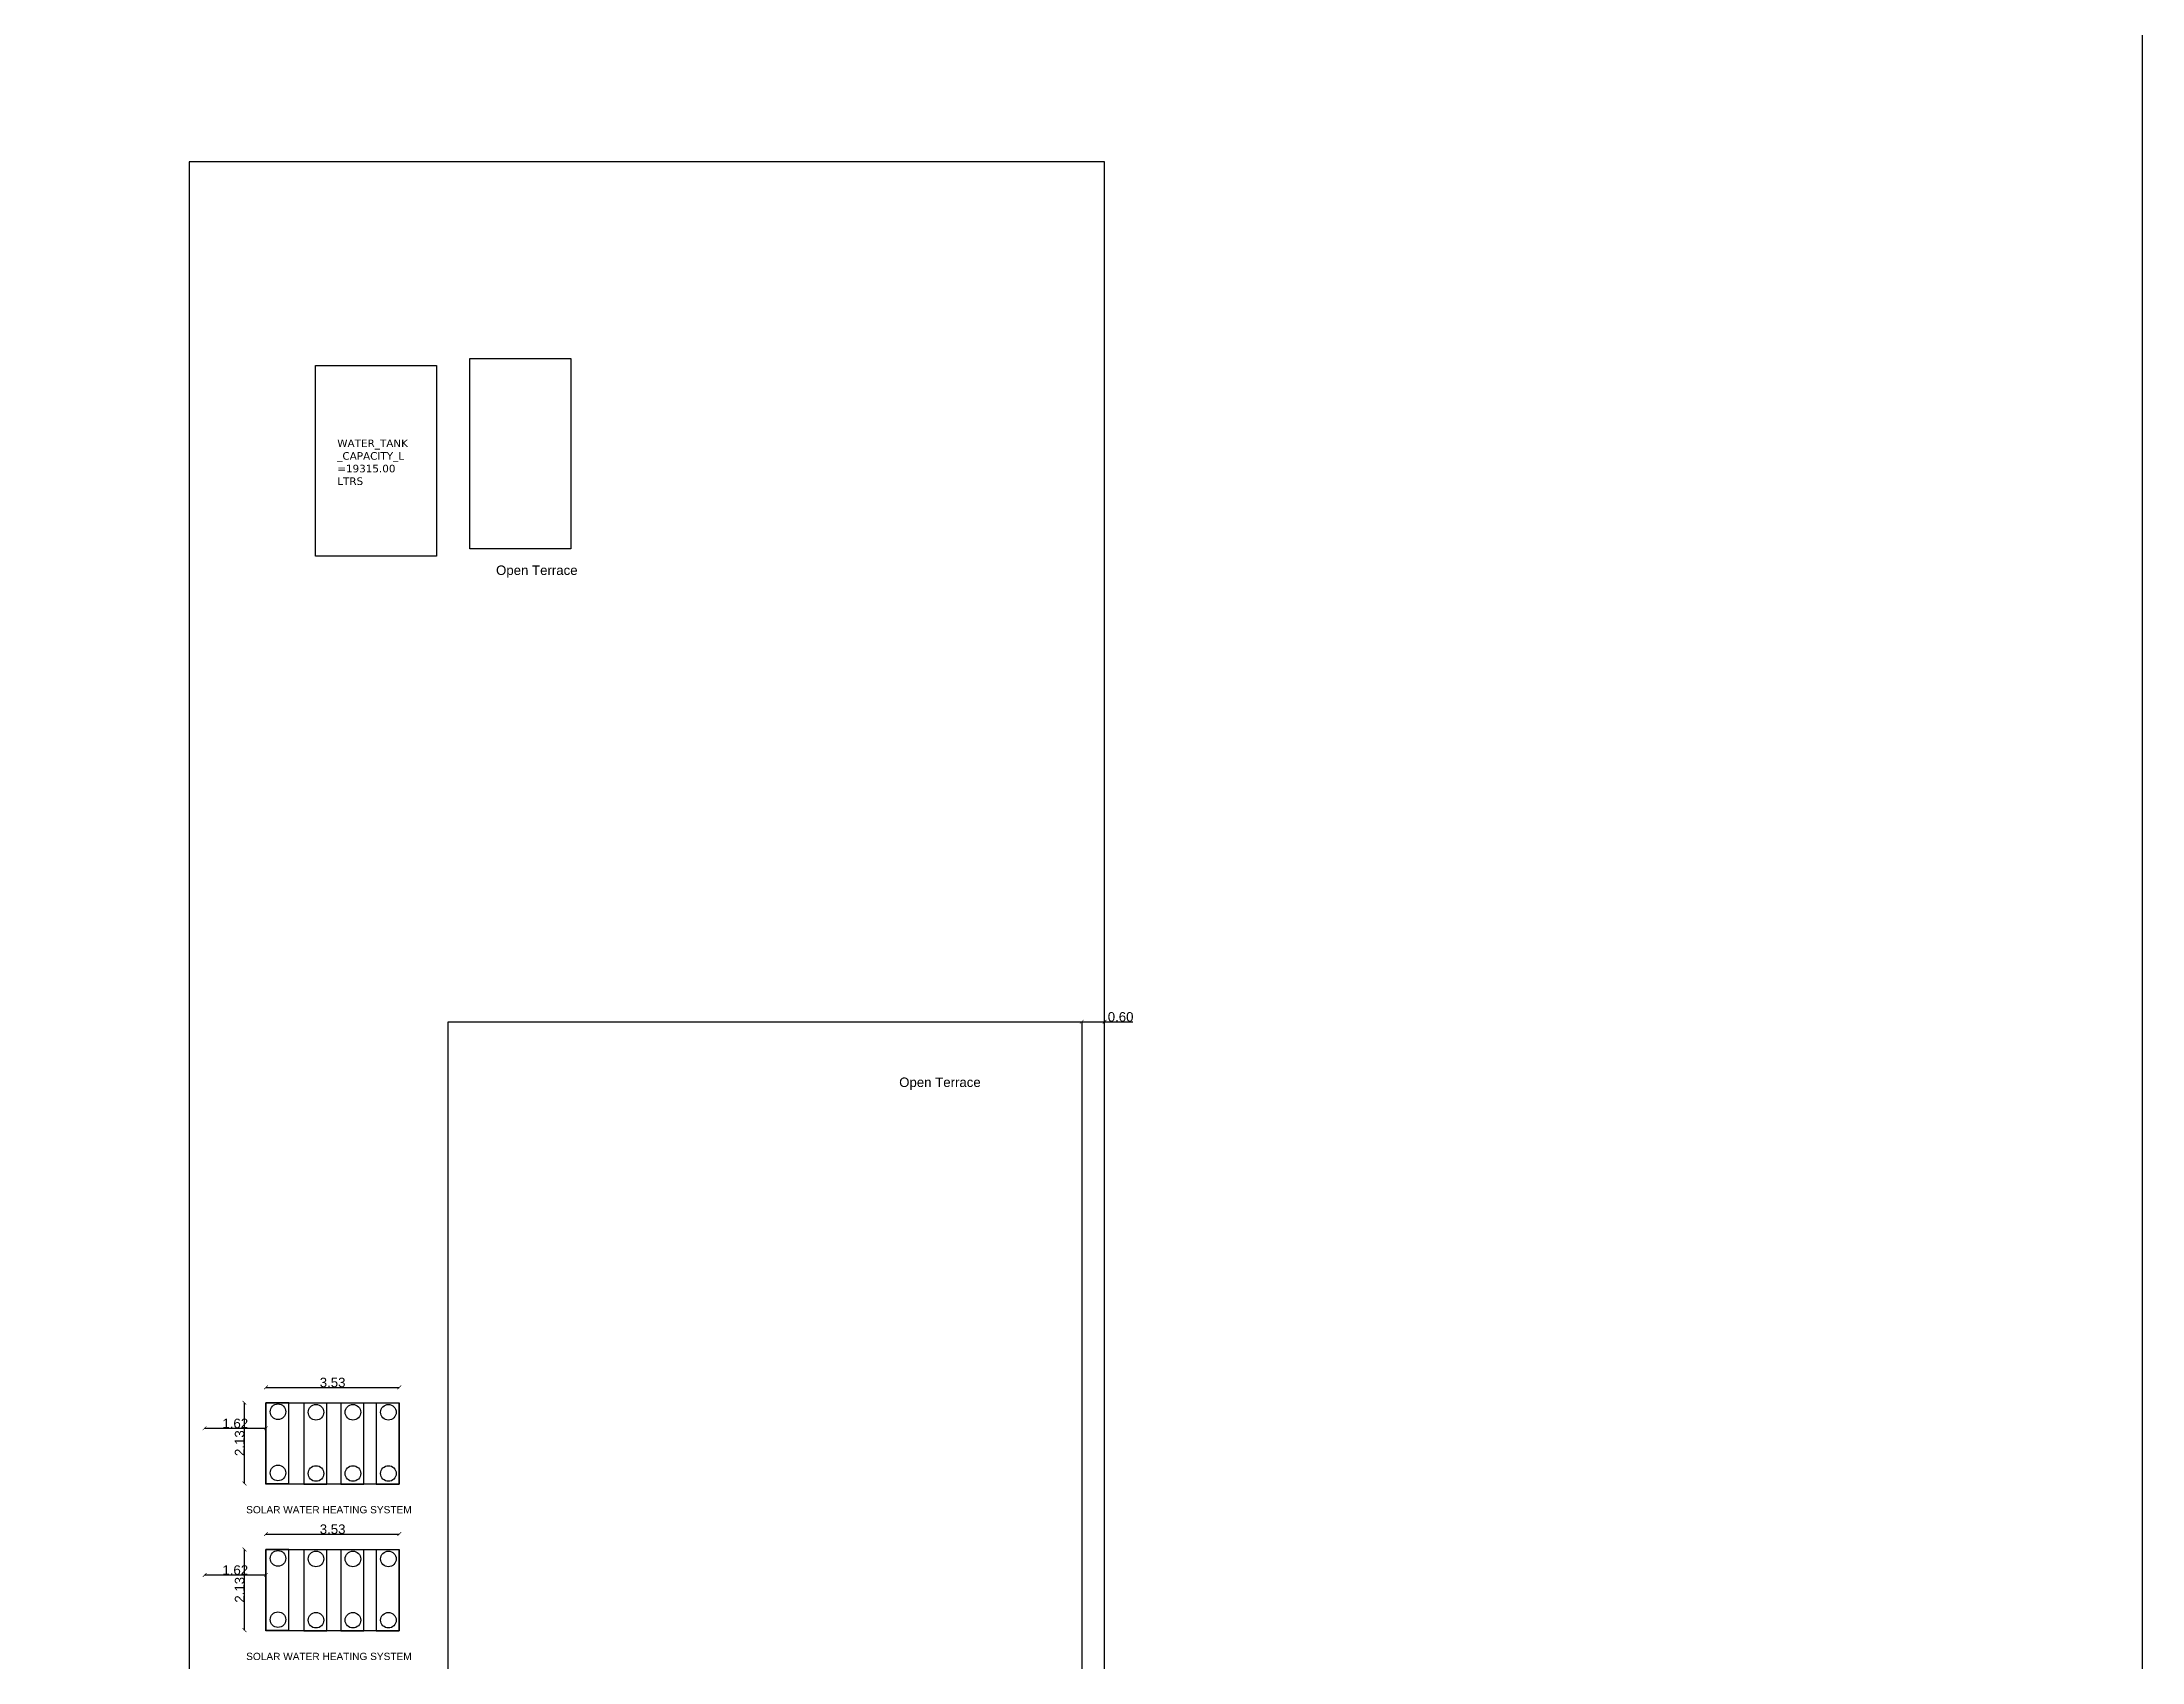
# Model space of a CAD drawing. Header units: metres. Extents: x 108 to 552, y -62 to 254.
# Drawn here: x 496.4 to 551.9, y 79.5 to 122.3 of the extents above; entities that cross this region are included whole.
import ezdxf

# ---------------------------------------------------------------- set-up
doc = ezdxf.new("R2010")
doc.units = ezdxf.units.M
for name, color, linetype in [('BLK_1_FLR_0_ROOF_AREA', 54, 'Continuous'), ('SOLAR_PANEL', 3, 'Continuous'), ('SOLAR_WATER_HEATER', 7, 'Continuous'), ('WATER_TANK_CALCULATION', 2, 'Continuous')]:
    doc.layers.add(name, color=color, linetype=linetype)
doc.layers.add('ED', color=30, linetype='Continuous', lineweight=0)
doc.styles.get("Standard").update_dxf_attribs({"font": 'arial.ttf', "height": 0.25})
doc.dimstyles.new('MAS Wi  - 0.20', dxfattribs={"dimscale": 0.001, "dimtxt": 200, "dimasz": 100, "dimexe": 0.18, "dimexo": 0.15, "dimgap": 0.09, "dimtad": 1, "dimtoh": 1, "dimzin": 0, "dimdsep": 46, "dimtxsty": 'Standard', "dimblk": 'ARCHTICK', "dimcen": 0.09, "dimse1": 1, "dimse2": 1, "dimclrd": 256, "dimclre": 241, "dimadec": 0, "dimazin": 0, "dimtfac": 1, "dimtofl": 0, "dimtmove": 0, "dimatfit": 3, "dimldrblk": 'ARCHTICK', "dimfxl": 0, "dimtolj": 1, "dimtzin": 0, "dimarcsym": 0})

# ---------------------------------------------------------------- blocks, each defined once
blk = doc.blocks.new('_ArchTick')
at = {"color": 0, "const_width": 0.15}
blk.add_lwpolyline([(-0.5, -0.5), (0.5, 0.5)], dxfattribs=at)
blk = doc.blocks.new('*D90')
at = {"layer": 'Defpoints', "color": 0}
for p in [(505.881, 82.916), (502.356, 82.51), (505.881, 82.51)]:
    blk.add_point(p, dxfattribs=at)
at = {"layer": 'ED', "lineweight": -2}
blk.add_line((502.356, 82.916), (505.881, 82.916), dxfattribs=at)
at = {"layer": 'ED', "lineweight": -2, "xscale": 0.1, "yscale": 0.1, "zscale": 0.1, "rotation": 180}
blk.add_blockref('_ArchTick', (502.356, 82.916), dxfattribs=at)
at = {"layer": 'ED', "lineweight": -2, "xscale": 0.1, "yscale": 0.1, "zscale": 0.1}
blk.add_blockref('_ArchTick', (505.881, 82.916), dxfattribs=at)
at = {"layer": 'ED', "color": 0, "insert": (504.118, 83.044), "char_height": 0.25, "attachment_point": 5}
blk.add_mtext('\\A1;3.53', dxfattribs=at)
blk = doc.blocks.new('*D91')
at = {"layer": 'Defpoints', "color": 0}
for p in [(501.789, 82.51), (502.356, 82.51), (502.356, 80.377)]:
    blk.add_point(p, dxfattribs=at)
at = {"layer": 'ED', "lineweight": -2}
blk.add_line((501.789, 80.377), (501.789, 82.51), dxfattribs=at)
at = {"layer": 'ED', "lineweight": -2, "xscale": 0.1, "yscale": 0.1, "zscale": 0.1}
for p, rotation in [((501.789, 82.51), 90), ((501.789, 80.377), 270)]:
    blk.add_blockref('_ArchTick', p, dxfattribs=dict(at, rotation=rotation))
at = {"layer": 'ED', "color": 0, "insert": (501.661, 81.444), "char_height": 0.25, "attachment_point": 5, "rotation": 90}
blk.add_mtext('\\A1;2.13', dxfattribs=at)
blk = doc.blocks.new('*D92')
at = {"layer": 'Defpoints', "color": 0}
for p in [(500.737, 81.836), (502.356, 81.836), (502.356, 81.836)]:
    blk.add_point(p, dxfattribs=at)
at = {"layer": 'SOLAR_WATER_HEATER', "lineweight": -2}
blk.add_line((500.737, 81.836), (502.356, 81.836), dxfattribs=at)
at = {"layer": 'SOLAR_WATER_HEATER', "lineweight": -2, "xscale": 0.1, "yscale": 0.1, "zscale": 0.1, "rotation": 180}
blk.add_blockref('_ArchTick', (500.737, 81.836), dxfattribs=at)
at = {"layer": 'SOLAR_WATER_HEATER', "lineweight": -2, "xscale": 0.1, "yscale": 0.1, "zscale": 0.1}
blk.add_blockref('_ArchTick', (502.356, 81.836), dxfattribs=at)
at = {"layer": 'SOLAR_WATER_HEATER', "color": 0, "insert": (501.546, 81.964), "char_height": 0.25, "attachment_point": 5}
blk.add_mtext('\\A1;1.62', dxfattribs=at)
blk = doc.blocks.new('*D93')
at = {"layer": 'Defpoints', "color": 0}
for p in [(505.881, 86.791), (502.356, 86.385), (505.881, 86.385)]:
    blk.add_point(p, dxfattribs=at)
at = {"layer": 'ED', "lineweight": -2}
blk.add_line((502.356, 86.791), (505.881, 86.791), dxfattribs=at)
at = {"layer": 'ED', "lineweight": -2, "xscale": 0.1, "yscale": 0.1, "zscale": 0.1, "rotation": 180}
blk.add_blockref('_ArchTick', (502.356, 86.791), dxfattribs=at)
at = {"layer": 'ED', "lineweight": -2, "xscale": 0.1, "yscale": 0.1, "zscale": 0.1}
blk.add_blockref('_ArchTick', (505.881, 86.791), dxfattribs=at)
at = {"layer": 'ED', "color": 0, "insert": (504.118, 86.919), "char_height": 0.25, "attachment_point": 5}
blk.add_mtext('\\A1;3.53', dxfattribs=at)
blk = doc.blocks.new('*D94')
at = {"layer": 'Defpoints', "color": 0}
for p in [(501.789, 86.385), (502.356, 86.385), (502.356, 84.252)]:
    blk.add_point(p, dxfattribs=at)
at = {"layer": 'ED', "lineweight": -2}
blk.add_line((501.789, 84.252), (501.789, 86.385), dxfattribs=at)
at = {"layer": 'ED', "lineweight": -2, "xscale": 0.1, "yscale": 0.1, "zscale": 0.1}
for p, rotation in [((501.789, 86.385), 90), ((501.789, 84.252), 270)]:
    blk.add_blockref('_ArchTick', p, dxfattribs=dict(at, rotation=rotation))
at = {"layer": 'ED', "color": 0, "insert": (501.661, 85.318), "char_height": 0.25, "attachment_point": 5, "rotation": 90}
blk.add_mtext('\\A1;2.13', dxfattribs=at)
blk = doc.blocks.new('*D95')
at = {"layer": 'Defpoints', "color": 0}
for p in [(500.737, 85.711), (502.356, 85.711), (502.356, 85.711)]:
    blk.add_point(p, dxfattribs=at)
at = {"layer": 'SOLAR_WATER_HEATER', "lineweight": -2}
blk.add_line((500.737, 85.711), (502.356, 85.711), dxfattribs=at)
at = {"layer": 'SOLAR_WATER_HEATER', "lineweight": -2, "xscale": 0.1, "yscale": 0.1, "zscale": 0.1, "rotation": 180}
blk.add_blockref('_ArchTick', (500.737, 85.711), dxfattribs=at)
at = {"layer": 'SOLAR_WATER_HEATER', "lineweight": -2, "xscale": 0.1, "yscale": 0.1, "zscale": 0.1}
blk.add_blockref('_ArchTick', (502.356, 85.711), dxfattribs=at)
at = {"layer": 'SOLAR_WATER_HEATER', "color": 0, "insert": (501.546, 85.838), "char_height": 0.25, "attachment_point": 5}
blk.add_mtext('\\A1;1.62', dxfattribs=at)
blk = doc.blocks.new('*D96')
at = {"layer": 'Defpoints', "color": 0}
for p in [(523.915, 96.449), (524.517, 96.449), (524.517, 96.449)]:
    blk.add_point(p, dxfattribs=at)
at = {"layer": 'SOLAR_PANEL', "lineweight": -2}
for p, q in [((523.915, 96.449), (524.517, 96.449)), ((524.517, 96.449), (525.265, 96.449))]:
    blk.add_line(p, q, dxfattribs=at)
at = {"layer": 'SOLAR_PANEL', "lineweight": -2, "xscale": 0.1, "yscale": 0.1, "zscale": 0.1, "rotation": 180}
blk.add_blockref('_ArchTick', (523.915, 96.449), dxfattribs=at)
at = {"layer": 'SOLAR_PANEL', "lineweight": -2, "xscale": 0.1, "yscale": 0.1, "zscale": 0.1}
blk.add_blockref('_ArchTick', (524.517, 96.449), dxfattribs=at)
at = {"layer": 'SOLAR_PANEL', "color": 0, "insert": (524.941, 96.577), "char_height": 0.25, "attachment_point": 5}
blk.add_mtext('\\A1;0.60', dxfattribs=at)

msp = doc.modelspace()

# ---------------------------------------------------------------- linework, layer by layer
at = {"color": 1}
msp.add_lwpolyline([(107.99315, 254.26045), (551.93105, 254.26045), (551.93105, -62.36192), (107.99315, -62.36192)], close=True, dxfattribs=at)
at = {"linetype": 'ByBlock'}
for points in [[(502.35558, 86.38488), (502.35558, 84.25183), (502.96298, 84.25183), (502.96298, 86.38488)], [(503.35962, 86.37084), (503.35962, 84.23779), (503.96702, 84.23779), (503.96702, 86.37084)], [(504.33539, 86.37084), (504.33539, 84.23779), (504.94279, 84.23779), (504.94279, 86.37084)], [(505.2732, 86.37084), (505.2732, 84.23779), (505.8806, 84.23779), (505.8806, 86.37084)], [(502.35558, 82.51008), (502.35558, 80.37704), (502.96298, 80.37704), (502.96298, 82.51008)], [(503.35962, 82.49604), (503.35962, 80.36299), (503.96702, 80.36299), (503.96702, 82.49604)], [(504.33539, 82.49604), (504.33539, 80.36299), (504.94279, 80.36299), (504.94279, 82.49604)], [(505.2732, 82.49604), (505.2732, 80.36299), (505.8806, 80.36299), (505.8806, 82.49604)]]:
    msp.add_lwpolyline(points, close=True, dxfattribs=at)
for centre in [(502.67472, 86.14787), (503.67876, 86.13383), (504.65454, 86.13383), (505.59234, 86.13383), (502.67472, 84.53005), (503.67876, 84.51601), (504.65454, 84.51601), (505.59234, 84.51601), (502.67472, 82.27308), (503.67876, 82.25904), (504.65454, 82.25904), (505.59234, 82.25904), (502.67472, 80.65526), (503.67876, 80.64122), (504.65454, 80.64122), (505.59234, 80.64122)]:
    msp.add_circle(centre, 0.2059, dxfattribs=at)
at = {"layer": 'BLK_1_FLR_0_ROOF_AREA', "color": 54}
msp.add_lwpolyline([(524.51654, 119.16162), (500.32654, 119.16162), (500.32654, 70.58162), (524.51654, 70.58162)], close=True, dxfattribs=at)
at = {"layer": 'SOLAR_PANEL', "color": 3}
msp.add_lwpolyline([(507.17136, 96.4489), (523.91517, 96.4489), (523.91517, 71.42903), (507.17136, 71.42903), (507.17136, 96.4489)], dxfattribs=at)
at = {"layer": 'SOLAR_WATER_HEATER', "color": 1}
for points in [[(502.35558, 86.38488), (505.8806, 86.38488), (505.8806, 84.23779), (502.35558, 84.23779)], [(502.35558, 82.51008), (505.8806, 82.51008), (505.8806, 80.36299), (502.35558, 80.36299)]]:
    msp.add_lwpolyline(points, close=True, dxfattribs=at)
at = {"layer": 'WATER_TANK_CALCULATION', "color": 2}
msp.add_lwpolyline([(503.66491, 113.77931), (506.86518, 113.77931), (506.86518, 108.74888), (503.66491, 108.74888), (503.66491, 113.77931)], dxfattribs=at)
at = {"layer": 'WATER_TANK_CALCULATION', "color": 6}
msp.add_lwpolyline([(507.74456, 113.96734), (510.41478, 113.96734), (510.41478, 108.93691), (507.74456, 108.93691), (507.74456, 113.96734)], dxfattribs=at)

# ---------------------------------------------------------------- texts
for p in [(508.4371, 108.25054), (519.08999, 94.72566)]:
    msp.add_text('Open Terrace', height=0.25).set_placement(p)
at = {"linetype": 'ByBlock'}
for p in [(501.83424, 83.46438), (501.83424, 79.58958)]:
    msp.add_text('SOLAR WATER HEATING SYSTEM', height=0.1909932, dxfattribs=at).set_placement(p)
at = {"layer": 'WATER_TANK_CALCULATION', "color": 150, "insert": (504.24062, 111.82837), "char_height": 0.2000168, "attachment_point": 1}
msp.add_mtext_dynamic_manual_height_columns('{\\fVerdana|b0|i0|c0|p34;WATER_TANK _CAPACITY_L\\P=19315.00\\PLTRS}', width=2.1177861, gutter_width=0.0125, heights=[0], dxfattribs=at)

# ---------------------------------------------------------------- dimensions: what is measured, and where the dimension line sits
at = {"layer": 'ED'}
for base, p1, p2, picture, middle in [((505.8806, 86.79091), (502.35558, 86.38488), (505.8806, 86.38488), '*D93', (504.11809, 86.91873)), ((505.8806, 82.91612), (502.35558, 82.51008), (505.8806, 82.51008), '*D90', (504.11809, 83.04393))]:
    dim = msp.add_linear_dim(base=base, p1=p1, p2=p2, dimstyle='MAS Wi  - 0.20', dxfattribs=at)
    dim.commit()
    dim.dimension.update_dxf_attribs({"geometry": picture, "text_midpoint": middle})
for base, p1, p2, picture, middle in [((501.78908, 86.38488), (502.35558, 84.25183), (502.35558, 86.38488), '*D94', (501.66126, 85.31835)), ((501.78908, 82.51008), (502.35558, 80.37704), (502.35558, 82.51008), '*D91', (501.66126, 81.44356))]:
    dim = msp.add_linear_dim(base=base, p1=p1, p2=p2, angle=90, dimstyle='MAS Wi  - 0.20', dxfattribs=at)
    dim.commit()
    dim.dimension.update_dxf_attribs({"geometry": picture, "text_midpoint": middle})
at = {"layer": 'SOLAR_PANEL', "color": 3}
dim = msp.add_linear_dim(base=(524.51654, 96.4489), p1=(523.91517, 96.4489), p2=(524.51654, 96.4489), dimstyle='MAS Wi  - 0.20', dxfattribs=at)
dim.commit()
dim.dimension.update_dxf_attribs({"geometry": '*D96', "text_midpoint": (524.94089, 96.57663)})
at = {"layer": 'SOLAR_WATER_HEATER', "color": 1}
for base, p1, p2, picture, middle in [((502.35558, 85.71075), (500.73689, 85.71075), (502.35558, 85.71075), '*D95', (501.54624, 85.83848)), ((502.35558, 81.83596), (500.73689, 81.83596), (502.35558, 81.83596), '*D92', (501.54624, 81.96369))]:
    dim = msp.add_linear_dim(base=base, p1=p1, p2=p2, dimstyle='MAS Wi  - 0.20', override={"dimscale": 0.001}, dxfattribs=at)
    dim.commit()
    dim.dimension.update_dxf_attribs({"geometry": picture, "text_midpoint": middle})

doc.saveas('drawing.dxf')
